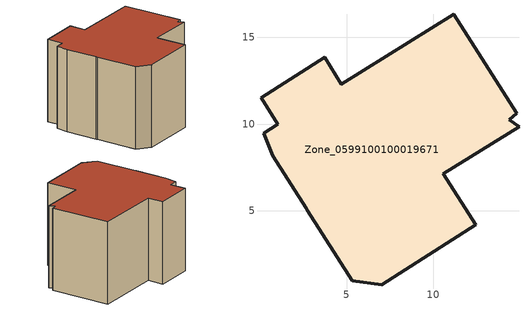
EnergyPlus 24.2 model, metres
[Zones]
Zone_0599100100019671
 floor ground (C_G): 12.45,4.18 7.02,0.71 5.31,0.95 2.73,5.02 2.66,5.13 0.73,8.17 0.22,9.47 1.02,9.98 0.06,11.52 3.72,13.84 4.67,12.3 11.19,16.34 14.82,10.61 14.38,10.24 14.94,9.83 10.58,7.12 z0
 wall outside (C_F): 11.19,16.34 4.67,12.3 3.72,13.84 0.06,11.52 1.02,9.98 0.22,9.47 0.73,8.17 2.66,5.13 2.73,5.02 5.31,0.95 7.02,0.71 12.45,4.18 10.58,7.12 14.94,9.83 14.38,10.24 14.82,10.61 11.19,16.34 z0:9.29
 roof outside (C_R): 7.02,0.71 12.45,4.18 10.58,7.12 14.94,9.83 14.38,10.24 14.82,10.61 11.19,16.34 4.67,12.3 3.72,13.84 0.06,11.52 1.02,9.98 0.22,9.47 0.73,8.17 2.66,5.13 2.73,5.02 5.31,0.95 z9.29
[BUILDING]
Pand.0599100100019671: North Axis=0; Terrain=City; Loads Convergence Tolerance Value=0.04; Temperature Convergence Tolerance Value=0.4; Solar Distribution=FullExterior; Maximum Number of Warmup Days=25; Minimum Number of Warmup Days=1
[Site:Location]
Rotterdam.The.Hague.AP_ZH_NLD Design_Conditions: Latitude=51.96; Longitude=4.45; Time Zone=1; Elevation=-4.5
[SITE:GROUNDTEMPERATURE:BUILDINGSURFACE]
18, 18, 18, 18, 18, 18, 18, 18, 18, 18, 18, 18
[MATERIAL] Thermal Absorptance=0.9; Solar Absorptance=0.7; Visible Absorptance=0.7
Name | Roughness | Thickness | Conductivity | Density | Specific Heat
G.D.2015-2018 | MediumSmooth | 0.15 | 0.0428571 | 540 | 1210
F.D.2015-2018 | Rough | 0.3 | 0.0666667 | 1920 | 840
R.D.2015-2018 | MediumRough | 0.2 | 0.0333333 | 1500 | 1000
[CONSTRUCTION]
C_G: G.D.2015-2018
C_F: F.D.2015-2018
C_R: R.D.2015-2018
[ZONE]
Zone_0599100100019671: Type=1; Multiplier=1; Ceiling Height=Autocalculate; Volume=Autocalculate; Floor Area=autocalculate; Part of Total Floor Area=Yes
[ZONEINFILTRATION:DESIGNFLOWRATE]
Infil_Zone_0599100100019671: Zone or ZoneList or Space or SpaceList=Zone_0599100100019671; Schedule=AlwaysOn; Design Flow Rate Calculation Method=Flow/Area; Flow Rate per Floor Area=0.0021; Constant Term Coefficient=1; Temperature Term Coefficient=0; Velocity Term Coefficient=0; Velocity Squared Term Coefficient=0
[HVACTEMPLATE:ZONE:IDEALLOADSAIRSYSTEM]
Zone_0599100100019671: Maximum Heating Supply Air Temperature=50; Minimum Cooling Supply Air Temperature=13; Maximum Heating Supply Air Humidity Ratio=0.0156; Minimum Cooling Supply Air Humidity Ratio=0.0077; Heating Limit=NoLimit; Cooling Limit=NoLimit; Dehumidification Control Type=ConstantSensibleHeatRatio; Cooling Sensible Heat Ratio=0.7; Dehumidification Setpoint=60; Humidification Control Type=None; Humidification Setpoint=30; Outdoor Air Method=None; Outdoor Air Flow Rate per Person=0.00944; Outdoor Air Flow Rate per Zone Floor Area=0; Outdoor Air Flow Rate per Zone=0; Demand Controlled Ventilation Type=None; Outdoor Air Economizer Type=NoEconomizer; Heat Recovery Type=None; Sensible Heat Recovery Effectiveness=0.7; Latent Heat Recovery Effectiveness=0.65
[ZONECONTROL:THERMOSTAT]
ThermostatControl_Zone_0599100100019671: Zone or ZoneList=Zone_0599100100019671; Control Type Schedule=DualSetpointControlType; Control 1=Thermostat_Zone_0599100100019671; Temperature Difference Between Cutout And Setpoint=0
[THERMOSTATSETPOINT:DUALSETPOINT]
Thermostat_Zone_0599100100019671: Heating Setpoint Temperature Schedule=HeatingSetpoint_Zone_0599100100019671; Cooling Setpoint Temperature Schedule=CoolingSetpoint_Zone_0599100100019671
[SCHEDULE:COMPACT]
HeatingSetpoint_Zone_0599100100019671: Through: 12/31, For: AllDays, Until: 24:00, 21
CoolingSetpoint_Zone_0599100100019671: Through: 12/31, For: AllDays, Until: 24:00, 24
DualSetpointControlType: Through: 12/31, For: AllDays, Until: 24:00, 4
AlwaysOn: Through: 12/31, For: AllDays, Until: 24:00, 1
